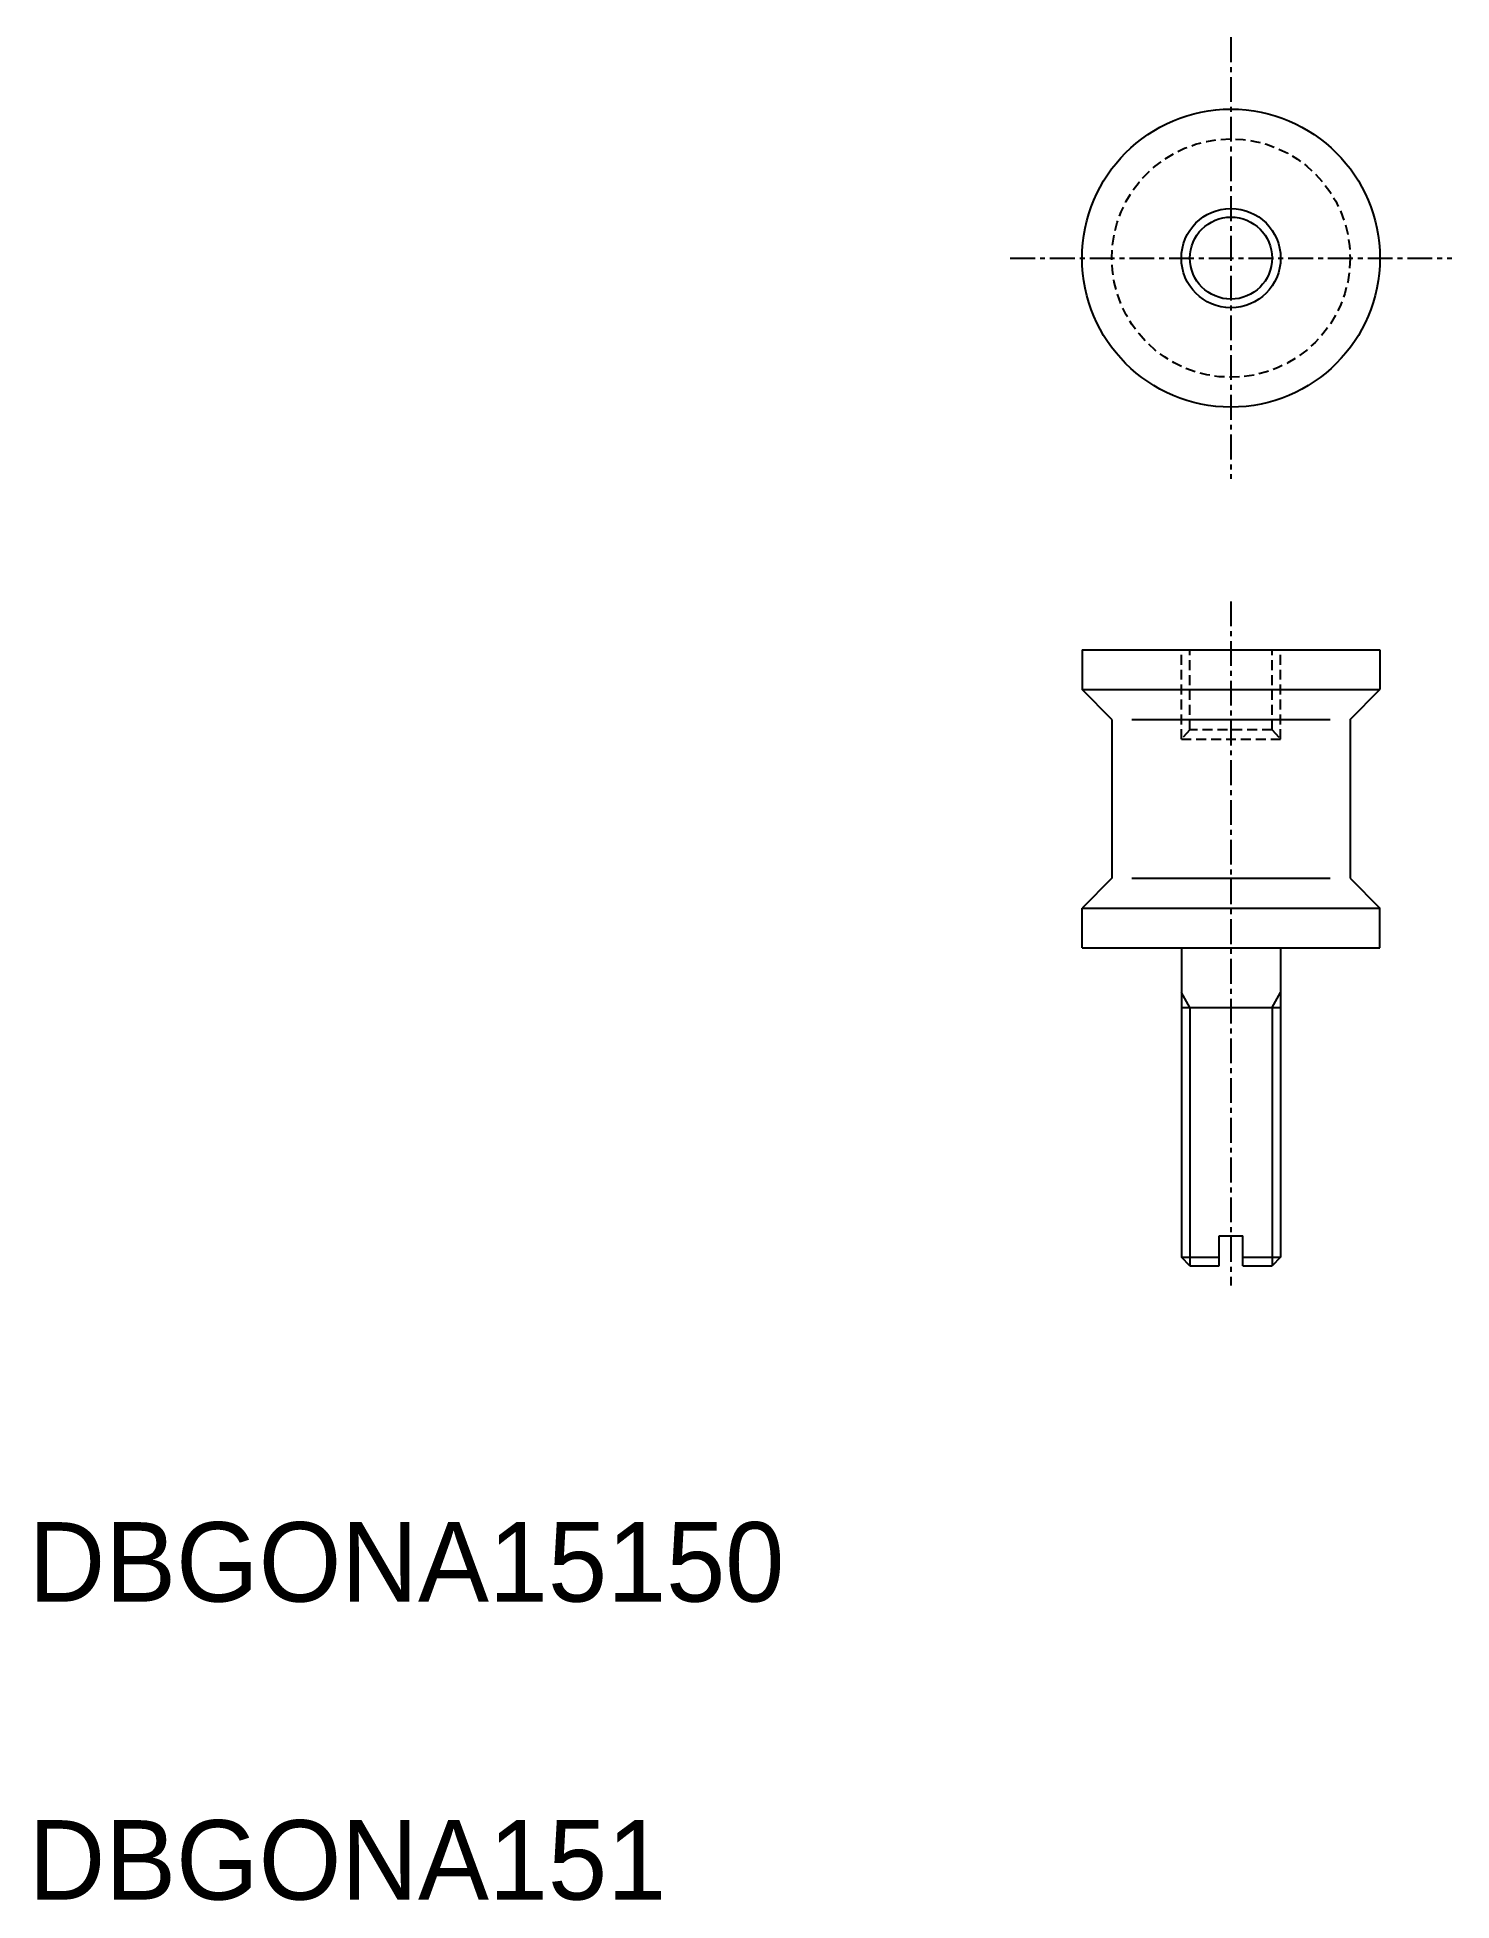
# Model space of a CAD drawing. Extents: x 10.4 to 81.7, y 9.9 to 103.7.
import ezdxf

# ---------------------------------------------------------------- set-up
doc = ezdxf.new("R2010")
doc.units = 0
doc.linetypes.add('CENTER', pattern=[2, 1.25, -0.25, 0.25, -0.25])
doc.linetypes.add('DASHED', pattern=[0.75, 0.5, -0.25])
doc.layers.get('0').update_dxf_attribs({"linetype": 'CONTINUOUS'})
doc.layers.add('CENTER', color=1, linetype='CENTER')

msp = doc.modelspace()

# ---------------------------------------------------------------- linework, layer by layer
at = {"color": 7, "linetype": 'CONTINUOUS'}
for p, q in [((63.048, 72.909), (78.048, 72.909)), ((63.048, 72.909), (63.048, 70.909)), ((78.048, 72.909), (78.048, 70.909)), ((63.048, 70.909), (78.048, 70.909)), ((64.548, 69.409), (63.048, 70.909)), ((76.548, 69.409), (78.048, 70.909)), ((64.548, 69.409), (64.548, 61.409)), ((65.548, 69.409), (75.548, 69.409)), ((76.548, 69.409), (76.548, 61.409)), ((64.548, 61.409), (63.048, 59.909)), ((65.548, 61.409), (75.548, 61.409)), ((76.548, 61.409), (78.048, 59.909)), ((63.048, 59.909), (78.048, 59.909)), ((63.048, 57.909), (63.048, 59.909)), ((78.048, 57.909), (78.048, 59.909)), ((63.048, 57.909), (78.048, 57.909)), ((68.048, 57.909), (68.048, 42.342)), ((73.048, 57.909), (73.048, 42.342)), ((68.048, 54.909), (73.048, 54.909)), ((69.948, 41.909), (69.948, 43.409)), ((69.948, 43.409), (71.148, 43.409)), ((71.148, 41.909), (71.148, 43.409)), ((68.048, 42.342), (69.948, 42.342)), ((68.481, 41.909), (68.048, 42.342)), ((71.148, 42.342), (73.048, 42.342)), ((73.048, 42.342), (72.615, 41.909)), ((68.481, 41.909), (69.948, 41.909)), ((71.148, 41.909), (72.615, 41.909))]:
    msp.add_line(p, q, dxfattribs=at)
at = {"color": 3, "linetype": 'DASHED'}
for p, q in [((68.048, 68.409), (68.048, 72.909)), ((68.481, 68.889), (68.481, 72.909)), ((72.615, 68.889), (72.615, 72.909)), ((73.048, 68.409), (73.048, 72.909)), ((68.481, 68.889), (68.048, 68.409)), ((72.615, 68.889), (68.481, 68.889)), ((72.615, 68.889), (73.048, 68.409)), ((68.048, 68.409), (73.048, 68.409))]:
    msp.add_line(p, q, dxfattribs=at)
at = {"color": 3, "linetype": 'CONTINUOUS'}
for p, q in [((68.481, 54.909), (68.048, 55.659)), ((72.615, 54.909), (73.048, 55.659)), ((68.481, 54.909), (68.481, 41.909)), ((72.615, 54.909), (72.615, 41.909))]:
    msp.add_line(p, q, dxfattribs=at)
at = {"color": 7, "linetype": 'CONTINUOUS'}
for radius in [7.5, 2.5]:
    msp.add_circle((70.548, 92.628), radius, dxfattribs=at)
at = {"color": 3, "linetype": 'DASHED'}
msp.add_circle((70.548, 92.628), 6, dxfattribs=at)
at = {"color": 3, "linetype": 'CONTINUOUS'}
msp.add_circle((70.548, 92.628), 2.067, dxfattribs=at)
at = {"layer": 'CENTER', "color": 1, "linetype": 'CENTER'}
for p, q in [((70.548, 103.744), (70.548, 81.512)), ((59.432, 92.628), (81.664, 92.628)), ((70.548, 75.35), (70.548, 40.909))]:
    msp.add_line(p, q, dxfattribs=at)

# ---------------------------------------------------------------- texts
at = {"color": 7, "linetype": 'CONTINUOUS'}
for s, p in [('DBGONA15150', (10, 25)), ('DBGONA151', (10, 10))]:
    msp.add_text(s, height=4, dxfattribs=at).set_placement(p)

doc.saveas('drawing.dxf')
